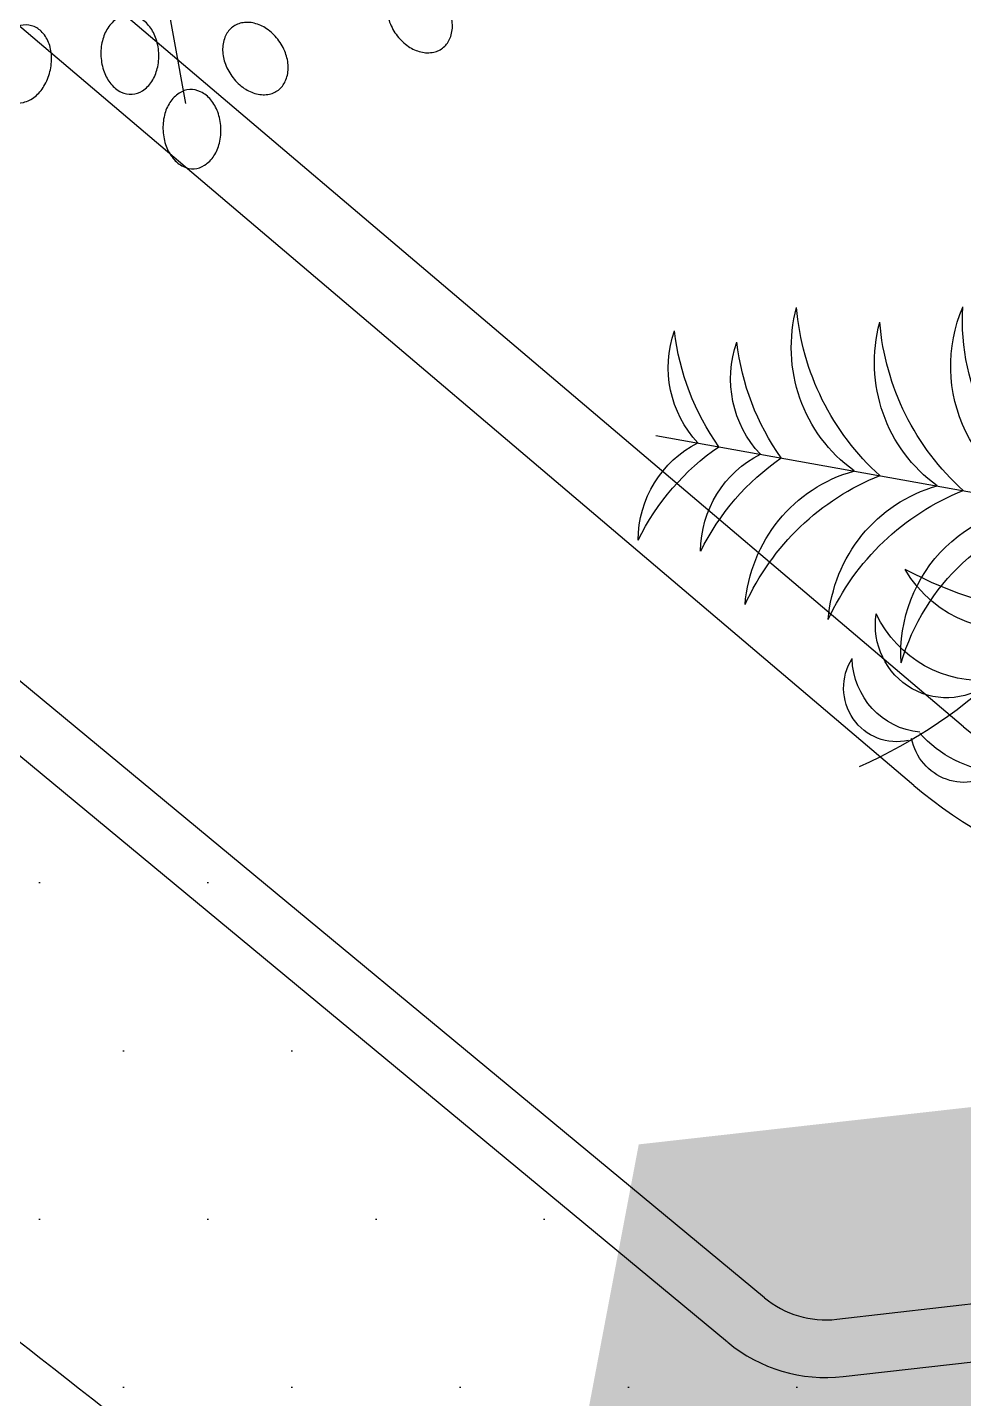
# Model space of a CAD drawing. Extents: x 506 to 706, y 928 to 1038.
# Drawn here: x 568.876 to 571.31, y 943.373 to 946.937 of the extents above; entities that cross this region are included whole.
import ezdxf

# ---------------------------------------------------------------- set-up
doc = ezdxf.new("R2010")
doc.units = 0
doc.header["$LTSCALE"] = 3
doc.header["$MEASUREMENT"] = 0
doc.layers.get('0').update_dxf_attribs({"color": 3, "linetype": 'CONTINUOUS'})
doc.layers.add('HAYCH', color=30, linetype='CONTINUOUS')
doc.layers.add('LIN-ESCALERA', color=41, linetype='CONTINUOUS')

# ---------------------------------------------------------------- blocks, each defined once
blk = doc.blocks.new('RB30')
blk.add_line((0.0795, -0.4467), (-0.0012, 0.011))
for centre, radius, start, end in [((0.2147, -0.4422), 0.502, 115.4772, 156.6585), ((-0.2075, 0.0084), 0.2191, 286.8122, 348.3335), ((-0.135, -0.0568), 0.1448, 266.3654, 6.5741), ((0.1935, 0.0791), 0.2191, 211.6665, 273.1878), ((0.2939, -0.012), 0.3925, 185.4007, 208.139), ((0.1476, -0.0069), 0.1448, 193.4259, 293.6346), ((0.009, -0.0936), 0.1204, 161.4477, 239.3672), ((-0.208, -0.1383), 0.0535, 139.742, 258.7475), ((-0.1356, -0.096), 0.1162, 184.618, 228.2106), ((-0.1072, -0.1558), 0.0712, 138.8744, 278.9763), ((-0.0453, -0.1217), 0.1161, 173.7536, 244.097), ((-0.2066, -0.0485), 0.249, 294.9634, 338.6288), ((0.2122, 0.0254), 0.249, 221.3712, 265.0366), ((-0.1135, -0.1262), 0.1485, 274.6063, 344.7511), ((0.1512, -0.0795), 0.1485, 215.2489, 285.3937), ((-0.1381, -0.1759), 0.0744, 185.1845, 268.654), ((-0.1686, -0.2058), 0.053, 167.0577, 302.8533), ((-0.1919, -0.1317), 0.249, 294.9634, 338.6288), ((0.2268, -0.0579), 0.249, 221.3712, 265.0366), ((-0.0988, -0.2094), 0.1485, 274.6063, 344.7511), ((0.1659, -0.1627), 0.1485, 215.2489, 285.3937), ((-0.1426, -0.186), 0.2414, 296.6206, 325.9237), ((0.199, -0.1258), 0.2414, 234.0763, 263.3794), ((-0.0351, -0.2946), 0.1073, 270.3757, 333.71), ((0.1352, -0.2646), 0.1073, 226.29, 289.6243), ((-0.1316, -0.2485), 0.2414, 296.6206, 325.9237), ((0.21, -0.1882), 0.2414, 234.0763, 263.3794), ((-0.0241, -0.3571), 0.1073, 270.3757, 333.71), ((0.1462, -0.327), 0.1073, 226.29, 289.6243)]:
    blk.add_arc(centre, radius, start, end)
blk = doc.blocks.new('RB31')
for points in [[(-0.4008, 0.1365, 0.124565), (-0.4007, 0.146, 0.105746), (-0.4055, 0.1559, 0.086824), (-0.414, 0.1636, 0.076963), (-0.4258, 0.1687, 0.076963), (-0.4386, 0.17, 0.086824), (-0.4497, 0.1674, 0.105746), (-0.4588, 0.1611, 0.124565), (-0.4633, 0.1529, 0.124565), (-0.4634, 0.1435, 0.105746), (-0.4586, 0.1335, 0.086824), (-0.4501, 0.1259, 0.076963), (-0.4383, 0.1208, 0.076963), (-0.4255, 0.1194, 0.086824), (-0.4144, 0.122, 0.105746), (-0.4053, 0.1283, 0.124565)], [(-0.3922, 0.0543, 0.124565), (-0.395, 0.0633, 0.105746), (-0.4027, 0.0712, 0.086824), (-0.4131, 0.0759, 0.076963), (-0.4259, 0.0771, 0.076963), (-0.4385, 0.0744, 0.086824), (-0.4483, 0.0686, 0.105746), (-0.455, 0.0598, 0.124565), (-0.4567, 0.0505, 0.124565), (-0.4539, 0.0416, 0.105746), (-0.4462, 0.0336, 0.086824), (-0.4358, 0.0289, 0.076963), (-0.423, 0.0277, 0.076963), (-0.4104, 0.0304, 0.086824), (-0.4006, 0.0363, 0.105746), (-0.394, 0.0451, 0.124565)], [(-0.4529, 0.0012, 0.124565), (-0.4558, 0.0101, 0.105746), (-0.4634, 0.0181, 0.086824), (-0.4738, 0.0228, 0.076963), (-0.4866, 0.024, 0.076963), (-0.4992, 0.0213, 0.086824), (-0.509, 0.0154, 0.105746), (-0.5157, 0.0066, 0.124565), (-0.5175, -0.0026, 0.124565), (-0.5146, -0.0116, 0.105746), (-0.507, -0.0196, 0.086824), (-0.4966, -0.0242, 0.076963), (-0.4837, -0.0255, 0.076963), (-0.4712, -0.0228, 0.086824), (-0.4613, -0.0169, 0.105746), (-0.4547, -0.0081, 0.124565)], [(-0.4026, -0.0346, 0.124565), (-0.4102, -0.029, 0.105746), (-0.421, -0.027, 0.086824), (-0.4322, -0.0294, 0.076963), (-0.4433, -0.0359, 0.076963), (-0.4519, -0.0455, 0.086824), (-0.4564, -0.056, 0.105746), (-0.4566, -0.0671, 0.124565), (-0.4526, -0.0756, 0.124565), (-0.445, -0.0811, 0.105746), (-0.4342, -0.0831, 0.086824), (-0.423, -0.0807, 0.076963), (-0.4119, -0.0742, 0.076963), (-0.4033, -0.0646, 0.086824), (-0.3988, -0.0541, 0.105746), (-0.3986, -0.0431, 0.124565)], [(-0.3684, -0.1751, 0.124565), (-0.376, -0.1695, 0.105746), (-0.3869, -0.1676, 0.086824), (-0.398, -0.1699, 0.076963), (-0.4091, -0.1764, 0.076963), (-0.4177, -0.186, 0.086824), (-0.4222, -0.1966, 0.105746), (-0.4224, -0.2076, 0.124565), (-0.4184, -0.2161, 0.124565), (-0.4108, -0.2217, 0.105746), (-0.4, -0.2236, 0.086824), (-0.3888, -0.2213, 0.076963), (-0.3777, -0.2147, 0.076963), (-0.3691, -0.2051, 0.086824), (-0.3646, -0.1946, 0.105746), (-0.3644, -0.1836, 0.124565)]]:
    blk.add_lwpolyline(points, format="xyb", close=True)
blk.add_lwpolyline([(-0.024, 0.0087), (-0.2631, 0.0429), (-0.4643, 0.0049)])

msp = doc.modelspace()

# ---------------------------------------------------------------- hatches: boundary and pattern name
at = {"layer": 'HAYCH'}
h = msp.add_hatch(dxfattribs=at)
h.set_pattern_fill('DOTS', color=256, scale=7, style=0)
h.set_pattern_definition([(0, (1271.9695, 616.589), (0.21875, 0.4375), [0, -0.4375])])
h.paths.add_polyline_path([(542.7895, 964.4101), (543.7438, 963.2401), (570.3094, 941.4782), (570.9971, 943.4297), (544.7951, 964.9692)])
h = msp.add_hatch(dxfattribs=at)
h.set_pattern_fill('DOTS', color=256, scale=7, style=0)
h.set_pattern_definition([(0, (1271.73835, 617.1032), (0.21875, 0.4375), [0, -0.4375])])
h.paths.add_polyline_path([(570.4654, 944.0333), (624.4159, 950.0855), (624.6392, 948.2713), (570.0782, 941.9923)])

# ---------------------------------------------------------------- linework, layer by layer
at = {"layer": 'LIN-ESCALERA'}
for p, q in [((570.7922, 943.6346), (544.9392, 965.0447)), ((570.6965, 943.5191), (544.7951, 964.9692)), ((570.9801, 943.5788), (706.1481, 959.0477)), ((570.9971, 943.4297), (706.1651, 958.8987)), ((571.3098, 945.1191), (568.9135, 947.1527)), ((571.1804, 944.9666), (568.7841, 947.0002))]:
    msp.add_line(p, q, dxfattribs=at)
for centre, radius, start, end in [((571.9568, 945.8815), 1, 229.6803, 277.5666), ((571.9568, 945.8815), 1.2, 229.6803, 277.5666), ((657.2239, 1056.0963), 143.1164, 231.69231, 232.786035), ((570.9517, 943.8271), 0.25, 230.3702, 276.5287), ((570.9517, 943.8271), 0.4, 230.3702, 276.5287)]:
    msp.add_arc(centre, radius, start, end, dxfattribs=at)

# ---------------------------------------------------------------- block references
at = {"xscale": 3.187055370623936, "yscale": 3.038283871635993, "zscale": 31.87055370623936, "rotation": 90}
msp.add_blockref('RB31', (569.3016, 948.2187), dxfattribs=at)
at = {"extrusion": (0, 0, -1), "xscale": 2.645065313474947, "yscale": 2.598363801199912, "zscale": -26.45065313474947, "rotation": 90}
msp.add_blockref('RB30', (-571.6705, 945.6661), dxfattribs=at)

doc.saveas('drawing.dxf')
